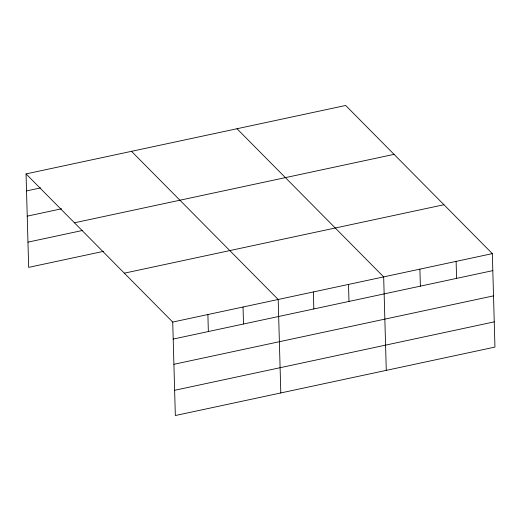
<?xml version="1.0" encoding="UTF-8"?>
<svg xmlns="http://www.w3.org/2000/svg" width="521" height="521" viewBox="0 0 521 521"><rect width="100%" height="100%" fill="white"/><g stroke="black" fill="none" stroke-linecap="round" stroke-linejoin="round"><path stroke-width="0.78" d="M26.05 173.91L345.664 105.47L492.338 253.629L494.95 347.09L175.336 415.53L172.725 322.063L26.05 173.91L28.662 267.371L103.666 251.311M26.525 190.907L40.586 187.899M27.229 216.143L61.608 208.784M74.451 222.799L394.065 154.359M27.958 242.141L82.644 230.432M124.324 273.173L443.938 204.733M172.725 322.063L492.338 253.629M173.2 339.067L492.814 270.627M173.903 364.296L493.517 295.863M174.633 390.294L494.247 321.861M236.996 128.739L383.671 276.892L386.282 370.359M131.52 151.324L278.194 299.477L280.806 392.945M456.116 261.386L456.591 278.383M419.893 269.136L420.369 286.14M348.51 284.42L348.985 301.425M313.355 291.949L313.831 308.953M243.04 307.006L243.515 324.01M207.886 314.534L208.354 331.538"/></g></svg>
